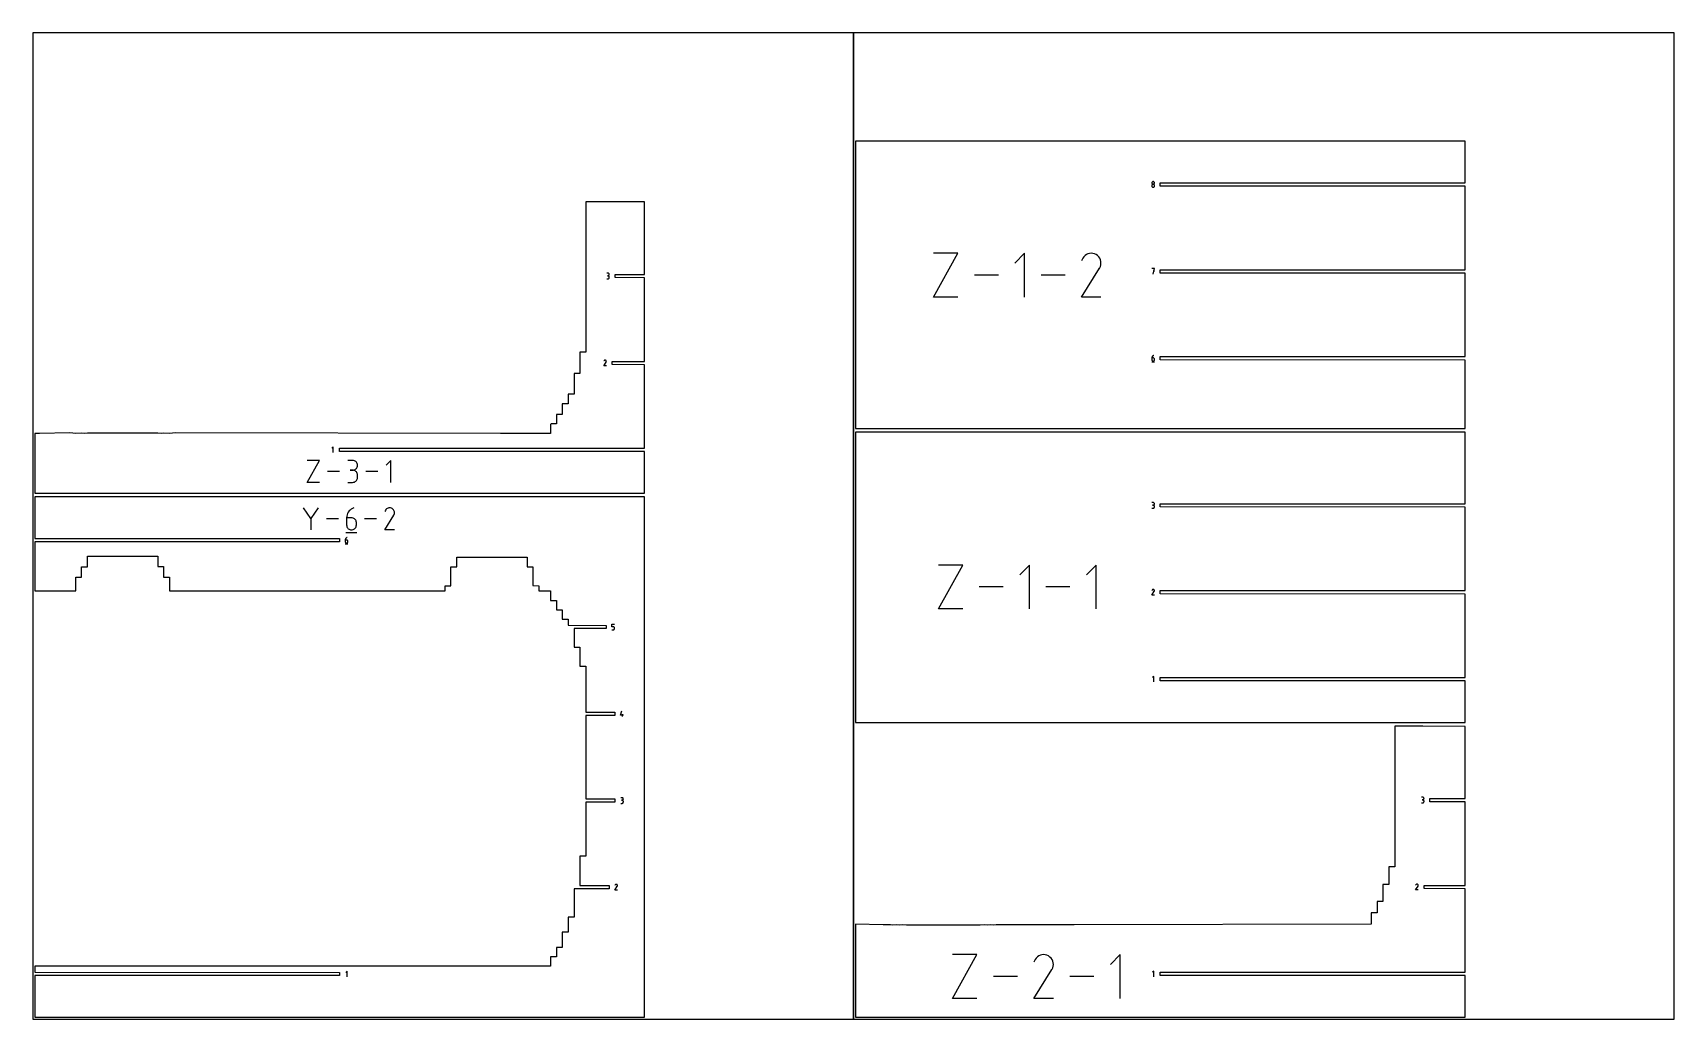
# Model space of a CAD drawing. Extents: x 0 to 7700, y 0 to 841.
# Drawn here: x 3500 to 4900, y 0 to 841 of the extents above; entities that cross this region are included whole.
import ezdxf

# ---------------------------------------------------------------- set-up
doc = ezdxf.new("R2010")
doc.units = 0
doc.header["$MEASUREMENT"] = 0
for name, color, linetype in [('annotation', 7, 'Continuous'), ('boundary', 7, 'Continuous'), ('frame', 7, 'Continuous')]:
    doc.layers.add(name, color=color, linetype=linetype)

msp = doc.modelspace()

# ---------------------------------------------------------------- linework, layer by layer
at = {"layer": 'annotation', "color": 1}
for p, q in [((4455.2, 714), (4455, 713.9)), ((4455.4, 714.1), (4455.2, 714)), ((4455.6, 714.1), (4455.4, 714.1)), ((4455.8, 714.1), (4455.6, 714.1)), ((4455.6, 714.1), (4455.6, 714.1)), ((4456, 714), (4455.8, 714.1)), ((4456.1, 713.9), (4456, 714)), ((4454.6, 713.4), (4454.5, 713.2)), ((4454.5, 713.2), (4454.5, 713)), ((4454.5, 713), (4454.5, 713)), ((4454.5, 713), (4454.5, 712.8)), ((4454.5, 712.8), (4454.6, 712.7)), ((4454.6, 711.3), (4454.5, 711.1)), ((4454.5, 711.1), (4454.5, 710.9)), ((4454.5, 710.9), (4454.5, 710.4)), ((4454.5, 710.4), (4454.5, 710.4)), ((4454.5, 710.4), (4454.5, 710.2)), ((4454.5, 710.2), (4454.6, 710)), ((4454.7, 713.6), (4454.6, 713.4)), ((4454.6, 712.7), (4454.7, 712.5)), ((4454.7, 711.4), (4454.6, 711.3)), ((4454.6, 710), (4454.7, 709.8)), ((4454.8, 713.7), (4454.7, 713.6)), ((4454.7, 712.5), (4454.8, 712.3)), ((4454.8, 711.6), (4454.7, 711.4)), ((4454.7, 709.8), (4454.8, 709.7)), ((4454.9, 713.8), (4454.8, 713.7)), ((4454.8, 712.3), (4454.9, 712.2)), ((4454.9, 711.7), (4454.8, 711.6)), ((4454.8, 709.7), (4454.9, 709.6)), ((4455, 713.9), (4454.9, 713.8)), ((4454.9, 712.2), (4455, 712.1)), ((4455, 711.8), (4454.9, 711.7)), ((4454.9, 709.6), (4455, 709.4)), ((4455, 712.1), (4455.2, 712)), ((4455.2, 711.9), (4455, 711.8)), ((4455, 709.4), (4455.2, 709.4)), ((4455.2, 712), (4455.4, 712)), ((4455.4, 711.9), (4455.2, 711.9)), ((4455.2, 709.4), (4455.4, 709.3)), ((4455.6, 712), (4455.4, 711.9)), ((4455.4, 712), (4455.6, 712)), ((4455.4, 709.3), (4455.6, 709.3)), ((4455.8, 711.9), (4455.6, 712)), ((4455.6, 712), (4455.6, 712)), ((4455.6, 712), (4455.6, 712)), ((4455.6, 712), (4455.8, 712)), ((4455.6, 709.3), (4455.6, 709.3)), ((4455.6, 709.3), (4455.8, 709.3)), ((4455.8, 712), (4456, 712)), ((4456, 711.9), (4455.8, 711.9)), ((4455.8, 709.3), (4456, 709.4)), ((4456, 712), (4456.1, 712.1)), ((4456.1, 711.8), (4456, 711.9)), ((4456, 709.4), (4456.1, 709.4)), ((4456.3, 713.8), (4456.1, 713.9)), ((4456.1, 712.1), (4456.3, 712.2)), ((4456.3, 711.7), (4456.1, 711.8)), ((4456.1, 709.4), (4456.3, 709.6)), ((4456.4, 713.7), (4456.3, 713.8)), ((4456.3, 712.2), (4456.4, 712.3)), ((4456.4, 711.6), (4456.3, 711.7)), ((4456.3, 709.6), (4456.4, 709.7)), ((4456.5, 713.6), (4456.4, 713.7)), ((4456.4, 712.3), (4456.5, 712.5)), ((4456.5, 711.4), (4456.4, 711.6)), ((4456.4, 709.7), (4456.5, 709.8)), ((4456.6, 713.4), (4456.5, 713.6)), ((4456.5, 712.5), (4456.6, 712.7)), ((4456.6, 711.3), (4456.5, 711.4)), ((4456.5, 709.8), (4456.6, 710)), ((4456.6, 713.2), (4456.6, 713.4)), ((4456.7, 713), (4456.6, 713.2)), ((4456.6, 712.8), (4456.7, 713)), ((4456.6, 712.7), (4456.6, 712.8)), ((4456.6, 711.1), (4456.6, 711.3)), ((4456.7, 710.9), (4456.6, 711.1)), ((4456.6, 710.2), (4456.7, 710.4)), ((4456.6, 710), (4456.6, 710.2)), ((4456.7, 713), (4456.7, 713)), ((4456.7, 710.4), (4456.7, 710.9)), ((4456.7, 710.9), (4456.7, 710.9)), ((4268.3, 615.5), (4289.1, 653)), ((4289.1, 653), (4268.3, 653)), ((4345.9, 653), (4337.6, 644.7)), ((4345.9, 615.5), (4345.9, 653)), ((4395.6, 648.8), (4394.5, 646.7)), ((4396.5, 650.1), (4395.6, 648.8)), ((4397.5, 651.1), (4396.5, 650.1)), ((4398.7, 651.9), (4397.5, 651.1)), ((4400, 652.5), (4398.7, 651.9)), ((4401.4, 652.9), (4400, 652.5)), ((4402.8, 653), (4401.4, 652.9)), ((4404.2, 652.9), (4402.8, 653)), ((4405.6, 652.5), (4404.2, 652.9)), ((4407, 651.9), (4405.6, 652.5)), ((4408.2, 651), (4407, 651.9)), ((4407, 651.9), (4407, 651.9)), ((4409.2, 650), (4408.2, 651)), ((4410, 648.8), (4409.2, 650)), ((4410.6, 647.5), (4410, 648.8)), ((4411, 646.1), (4410.6, 647.5)), ((4411.1, 644.7), (4411, 646.1)), ((4411, 643.3), (4411.1, 644.7)), ((3990.6, 636), (3989.5, 636)), ((3989.5, 631.3), (3990.6, 631.3)), ((3990.6, 633.9), (3990.1, 633.9)), ((3990.1, 633.9), (3990.6, 633.9)), ((3990.8, 636), (3990.6, 636)), ((3990.8, 633.9), (3990.6, 633.9)), ((3990.6, 633.9), (3990.6, 633.9)), ((3990.6, 633.9), (3990.8, 633.9)), ((3990.6, 631.3), (3990.6, 631.3)), ((3990.6, 631.3), (3990.8, 631.3)), ((3991, 636), (3990.8, 636)), ((3990.8, 633.9), (3991, 634)), ((3991, 633.8), (3990.8, 633.9)), ((3990.8, 631.3), (3991, 631.3)), ((3991.1, 635.9), (3991, 636)), ((3991, 634), (3991.1, 634.1)), ((3991.1, 633.8), (3991, 633.8)), ((3991, 631.3), (3991.1, 631.4)), ((3991.3, 635.8), (3991.1, 635.9)), ((3991.1, 634.1), (3991.3, 634.2)), ((3991.3, 633.7), (3991.1, 633.8)), ((3991.1, 631.4), (3991.3, 631.5)), ((3991.4, 635.7), (3991.3, 635.8)), ((3991.3, 634.2), (3991.4, 634.3)), ((3991.4, 633.5), (3991.3, 633.7)), ((3991.3, 631.5), (3991.4, 631.6)), ((3991.5, 635.5), (3991.4, 635.7)), ((3991.4, 634.3), (3991.5, 634.4)), ((3991.5, 633.4), (3991.4, 633.5)), ((3991.4, 631.6), (3991.5, 631.8)), ((3991.6, 635.4), (3991.5, 635.5)), ((3991.5, 634.4), (3991.6, 634.6)), ((3991.6, 633.2), (3991.5, 633.4)), ((3991.5, 631.8), (3991.6, 631.9)), ((3991.6, 635.2), (3991.6, 635.4)), ((3991.7, 635), (3991.6, 635.2)), ((3991.6, 634.8), (3991.7, 635)), ((3991.6, 634.6), (3991.6, 634.8)), ((3991.6, 633), (3991.6, 633.2)), ((3991.7, 632.8), (3991.6, 633)), ((3991.6, 632.1), (3991.7, 632.3)), ((3991.6, 631.9), (3991.6, 632.1)), ((3991.7, 635), (3991.7, 635)), ((3991.7, 632.3), (3991.7, 632.8)), ((3991.7, 632.8), (3991.7, 632.8)), ((4323.6, 634.3), (4303.1, 634.3)), ((4380.5, 634.3), (4360, 634.3)), ((4394.5, 615.5), (4409.9, 640.3)), ((4409.9, 640.3), (4409.9, 640.4)), ((4409.9, 640.4), (4409.9, 640.4)), ((4409.9, 640.4), (4410, 640.4)), ((4409.9, 640.3), (4409.9, 640.3)), ((4409.9, 640.3), (4409.9, 640.3)), ((4409.9, 640.3), (4409.9, 640.3)), ((4409.9, 640.3), (4409.9, 640.3)), ((4410, 640.5), (4410.6, 641.9)), ((4410, 640.4), (4410, 640.5)), ((4410, 640.5), (4410, 640.5)), ((4410, 640.5), (4410, 640.5)), ((4410, 640.4), (4410, 640.4)), ((4410.6, 641.9), (4411, 643.3)), ((4456.7, 640), (4454.5, 640)), ((4455.6, 635.2), (4456.7, 640)), ((4456.7, 637.9), (4455.6, 637.9)), ((4289.1, 615.5), (4268.3, 615.5)), ((4411.1, 615.5), (4394.5, 615.5)), ((3987.2, 561.4), (3987, 561.2)), ((3987, 557.2), (3989, 560.3)), ((3987.3, 561.6), (3987.2, 561.4)), ((3987.4, 561.7), (3987.3, 561.6)), ((3987.6, 561.8), (3987.4, 561.7)), ((3987.7, 561.9), (3987.6, 561.8)), ((3987.9, 561.9), (3987.7, 561.9)), ((3988.1, 562), (3987.9, 561.9)), ((3988.3, 561.9), (3988.1, 562)), ((3988.4, 561.9), (3988.3, 561.9)), ((3988.6, 561.8), (3988.4, 561.9)), ((3988.8, 561.7), (3988.6, 561.8)), ((3988.6, 561.8), (3988.6, 561.8)), ((3988.9, 561.6), (3988.8, 561.7)), ((3989, 561.4), (3988.9, 561.6)), ((3989.1, 561.3), (3989, 561.4)), ((3989, 560.4), (3989.1, 560.5)), ((3989, 560.3), (3989, 560.4)), ((3989, 560.4), (3989, 560.4)), ((3989, 560.4), (3989, 560.4)), ((3989, 560.4), (3989, 560.4)), ((3989, 560.4), (3989, 560.4)), ((3989, 560.3), (3989, 560.3)), ((3989, 560.3), (3989, 560.3)), ((3989, 560.3), (3989, 560.3)), ((3989, 560.3), (3989, 560.3)), ((3989, 560.3), (3989, 560.3)), ((3989, 560.3), (3989, 560.3)), ((3989.1, 561.1), (3989.1, 561.3)), ((3989.2, 560.9), (3989.1, 561.1)), ((3989.1, 560.7), (3989.2, 560.9)), ((3989.1, 560.5), (3989.1, 560.7)), ((4454.4, 560.5), (4456.8, 560.5)), ((4454.6, 564.4), (4454.5, 564.1)), ((4454.5, 564.1), (4454.5, 563.8)), ((4454.5, 563.8), (4454.5, 562.2)), ((4455.6, 563.8), (4454.5, 563.8)), ((4454.5, 562.2), (4454.5, 562.2)), ((4454.5, 562.2), (4454.5, 562)), ((4454.5, 562), (4454.6, 561.8)), ((4454.7, 564.7), (4454.6, 564.4)), ((4454.6, 561.8), (4454.7, 561.7)), ((4454.9, 565), (4454.7, 564.7)), ((4454.7, 561.7), (4454.8, 561.5)), ((4454.8, 561.5), (4454.9, 561.4)), ((4455.1, 565.2), (4454.9, 565)), ((4454.9, 561.4), (4455, 561.3)), ((4455, 561.3), (4455.2, 561.2)), ((4455.3, 565.5), (4455.1, 565.2)), ((4455.2, 561.2), (4455.4, 561.1)), ((4455.5, 565.7), (4455.3, 565.5)), ((4455.4, 561.1), (4455.6, 561.1)), ((4455.8, 565.8), (4455.5, 565.7)), ((4455.8, 563.8), (4455.6, 563.8)), ((4455.6, 561.1), (4455.6, 561.1)), ((4455.6, 561.1), (4455.8, 561.1)), ((4456.1, 565.9), (4455.8, 565.8)), ((4456, 563.7), (4455.8, 563.8)), ((4455.8, 561.1), (4456, 561.2)), ((4456.1, 563.6), (4456, 563.7)), ((4456, 561.2), (4456.1, 561.3)), ((4456.1, 565.9), (4456.1, 565.9)), ((4456.3, 563.5), (4456.1, 563.6)), ((4456.1, 561.3), (4456.3, 561.4)), ((4456.4, 563.4), (4456.3, 563.5)), ((4456.3, 561.4), (4456.4, 561.5)), ((4456.5, 563.3), (4456.4, 563.4)), ((4456.4, 561.5), (4456.5, 561.7)), ((4456.6, 563.1), (4456.5, 563.3)), ((4456.5, 561.7), (4456.6, 561.8)), ((4456.6, 562.9), (4456.6, 563.1)), ((4456.7, 562.7), (4456.6, 562.9)), ((4456.6, 562), (4456.7, 562.2)), ((4456.6, 561.8), (4456.6, 562)), ((4456.7, 562.2), (4456.7, 562.7)), ((4456.7, 562.7), (4456.7, 562.7)), ((3989.2, 557.2), (3987, 557.2)), ((3734, 457.7), (3744.4, 476.4)), ((3744.4, 476.4), (3734, 476.4)), ((3756.1, 487.9), (3755.1, 486.8)), ((3756.1, 483.1), (3756.1, 487.9)), ((3772.8, 476.4), (3768.7, 476.4)), ((3773.6, 476.4), (3772.8, 476.4)), ((3774.3, 476.2), (3773.6, 476.4)), ((3774.9, 475.9), (3774.3, 476.2)), ((3805.4, 476.4), (3801.3, 472.3)), ((3805.4, 457.7), (3805.4, 476.4)), ((3761.7, 467.1), (3751.4, 467.1)), ((3772.8, 468.1), (3770.7, 468.1)), ((3770.7, 468.1), (3772.8, 468.1)), ((3772.8, 468.1), (3773.6, 468.2)), ((3773.6, 468), (3772.8, 468.1)), ((3772.8, 468.1), (3772.8, 468.1)), ((3773.6, 468.2), (3774.3, 468.4)), ((3774.3, 467.9), (3773.6, 468)), ((3774.3, 468.4), (3774.9, 468.7)), ((3774.9, 467.5), (3774.3, 467.9)), ((3775.5, 475.4), (3774.9, 475.9)), ((3774.9, 468.7), (3775.5, 469.1)), ((3775.5, 467.1), (3774.9, 467.5)), ((3776, 474.9), (3775.5, 475.4)), ((3775.5, 469.1), (3776, 469.6)), ((3776, 466.6), (3775.5, 467.1)), ((3776.4, 474.4), (3776, 474.9)), ((3776, 469.6), (3776.4, 470.2)), ((3776.4, 466.1), (3776, 466.6)), ((3776.7, 473.7), (3776.4, 474.4)), ((3776.4, 470.2), (3776.7, 470.8)), ((3776.7, 465.4), (3776.4, 466.1)), ((3776.9, 473), (3776.7, 473.7)), ((3776.7, 470.8), (3776.9, 471.5)), ((3776.9, 464.7), (3776.7, 465.4)), ((3777, 472.3), (3776.9, 473)), ((3776.9, 471.5), (3777, 472.3)), ((3777, 464), (3776.9, 464.7)), ((3777, 472.3), (3777, 472.3)), ((3777, 461.9), (3777, 464)), ((3777, 464), (3777, 464)), ((3794.2, 467.1), (3784, 467.1)), ((3744.4, 457.7), (3734, 457.7)), ((3768.7, 457.7), (3772.8, 457.7)), ((3772.8, 457.7), (3773.6, 457.8)), ((3772.8, 457.7), (3772.8, 457.7)), ((3773.6, 457.8), (3774.3, 458)), ((3774.3, 458), (3774.9, 458.3)), ((3774.9, 458.3), (3775.5, 458.7)), ((3775.5, 458.7), (3776, 459.2)), ((3776, 459.2), (3776.4, 459.8)), ((3776.4, 459.8), (3776.7, 460.4)), ((3776.7, 460.4), (3776.9, 461.1)), ((3776.9, 461.1), (3777, 461.9)), ((3737.1, 426.9), (3730.9, 435.9)), ((3743.4, 435.9), (3737.1, 426.9)), ((3770.6, 434.1), (3769.8, 433.3)), ((3771.6, 434.9), (3770.6, 434.1)), ((3772.7, 435.5), (3771.6, 434.9)), ((3773.9, 435.9), (3772.7, 435.5)), ((3773.9, 435.9), (3773.9, 435.9)), ((3801.2, 434.5), (3800.8, 433.8)), ((3801.7, 435), (3801.2, 434.5)), ((3802.3, 435.4), (3801.7, 435)), ((3803, 435.7), (3802.3, 435.4)), ((3803.7, 435.9), (3803, 435.7)), ((3804.4, 435.9), (3803.7, 435.9)), ((3805.1, 435.9), (3804.4, 435.9)), ((3805.8, 435.7), (3805.1, 435.9)), ((3806.5, 435.4), (3805.8, 435.7)), ((3807.1, 434.9), (3806.5, 435.4)), ((3806.5, 435.4), (3806.5, 435.4)), ((3807.6, 434.4), (3807.1, 434.9)), ((3808, 433.8), (3807.6, 434.4)), ((4455.6, 440.5), (4454.5, 440.5)), ((4454.5, 435.7), (4455.6, 435.7)), ((4455.6, 438.3), (4455.1, 438.3)), ((4455.1, 438.3), (4455.6, 438.3)), ((4455.8, 440.5), (4455.6, 440.5)), ((4455.6, 438.3), (4455.8, 438.4)), ((4455.8, 438.3), (4455.6, 438.3)), ((4455.6, 438.3), (4455.6, 438.3)), ((4455.6, 435.7), (4455.6, 435.7)), ((4455.6, 435.7), (4455.8, 435.7)), ((4456, 440.4), (4455.8, 440.5)), ((4455.8, 438.4), (4456, 438.4)), ((4456, 438.3), (4455.8, 438.3)), ((4455.8, 435.7), (4456, 435.7)), ((4456.1, 440.3), (4456, 440.4)), ((4456, 438.4), (4456.1, 438.5)), ((4456.1, 438.2), (4456, 438.3)), ((4456, 435.7), (4456.1, 435.8)), ((4456.3, 440.2), (4456.1, 440.3)), ((4456.1, 438.5), (4456.3, 438.6)), ((4456.3, 438.1), (4456.1, 438.2)), ((4456.1, 435.8), (4456.3, 435.9)), ((4456.4, 440.1), (4456.3, 440.2)), ((4456.3, 438.6), (4456.4, 438.7)), ((4456.4, 438), (4456.3, 438.1)), ((4456.3, 435.9), (4456.4, 436.1)), ((4456.5, 439.9), (4456.4, 440.1)), ((4456.4, 438.7), (4456.5, 438.9)), ((4456.5, 437.8), (4456.4, 438)), ((4456.4, 436.1), (4456.5, 436.2)), ((4456.6, 439.8), (4456.5, 439.9)), ((4456.5, 438.9), (4456.6, 439)), ((4456.6, 437.7), (4456.5, 437.8)), ((4456.5, 436.2), (4456.6, 436.4)), ((4456.6, 439.6), (4456.6, 439.8)), ((4456.7, 439.4), (4456.6, 439.6)), ((4456.6, 439.2), (4456.7, 439.4)), ((4456.6, 439), (4456.6, 439.2)), ((4456.6, 437.5), (4456.6, 437.7)), ((4456.7, 437.3), (4456.6, 437.5)), ((4456.6, 436.6), (4456.7, 436.7)), ((4456.6, 436.4), (4456.6, 436.6)), ((4456.7, 439.4), (4456.7, 439.4)), ((4456.7, 436.7), (4456.7, 437.3)), ((4456.7, 437.3), (4456.7, 437.3)), ((3737.1, 427.6), (3737.1, 417.2)), ((3760.6, 426.6), (3750.4, 426.6)), ((3767.7, 428.9), (3767.6, 427.6)), ((3767.6, 427.6), (3767.6, 421.4)), ((3771.8, 427.6), (3767.6, 427.6)), ((3767.6, 421.4), (3767.6, 421.4)), ((3767.6, 421.4), (3767.7, 420.6)), ((3768, 430.1), (3767.7, 428.9)), ((3767.7, 420.6), (3767.9, 419.9)), ((3768.4, 431.2), (3768, 430.1)), ((3769, 432.3), (3768.4, 431.2)), ((3769.8, 433.3), (3769, 432.3)), ((3772.5, 427.5), (3771.8, 427.6)), ((3773.2, 427.3), (3772.5, 427.5)), ((3773.9, 427), (3773.2, 427.3)), ((3774.5, 426.6), (3773.9, 427)), ((3775, 426.1), (3774.5, 426.6)), ((3775.4, 425.5), (3775, 426.1)), ((3775.7, 424.9), (3775.4, 425.5)), ((3775.9, 424.2), (3775.7, 424.9)), ((3775.7, 419.9), (3775.9, 420.6)), ((3776, 423.4), (3775.9, 424.2)), ((3775.9, 420.6), (3776, 421.4)), ((3776, 421.4), (3776, 423.4)), ((3776, 423.4), (3776, 423.4)), ((3793.2, 426.6), (3783, 426.6)), ((3800.8, 433.8), (3800.2, 432.8)), ((3800.2, 417.2), (3807.9, 429.6)), ((3807.9, 429.6), (3807.9, 429.6)), ((3807.9, 429.6), (3807.9, 429.6)), ((3807.9, 429.6), (3807.9, 429.6)), ((3807.9, 429.6), (3807.9, 429.6)), ((3807.9, 429.6), (3808, 429.6)), ((3808.3, 433.2), (3808, 433.8)), ((3808, 429.7), (3808.3, 430.4)), ((3808, 429.6), (3808, 429.7)), ((3808, 429.7), (3808, 429.7)), ((3808, 429.7), (3808, 429.7)), ((3808, 429.7), (3808, 429.7)), ((3808, 429.6), (3808, 429.6)), ((3808, 429.6), (3808, 429.6)), ((3808.5, 432.5), (3808.3, 433.2)), ((3808.3, 430.4), (3808.5, 431.1)), ((3808.6, 431.8), (3808.5, 432.5)), ((3808.5, 431.1), (3808.6, 431.8)), ((3766.6, 409.2), (3766.5, 408.9)), ((3766.5, 408.9), (3766.5, 408.5)), ((3766.5, 408.5), (3766.5, 406.9)), ((3767.6, 408.5), (3766.5, 408.5)), ((3766.5, 406.9), (3766.5, 406.9)), ((3766.5, 406.9), (3766.5, 406.8)), ((3766.5, 406.8), (3766.6, 406.6)), ((3766.7, 409.5), (3766.6, 409.2)), ((3766.6, 406.6), (3766.7, 406.4)), ((3766.9, 409.7), (3766.7, 409.5)), ((3766.7, 406.4), (3766.8, 406.3)), ((3766.8, 406.3), (3766.9, 406.1)), ((3767.1, 410), (3766.9, 409.7)), ((3766.9, 406.1), (3767, 406)), ((3767, 406), (3767.2, 405.9)), ((3767.1, 414.9), (3776.5, 414.9)), ((3767.3, 410.2), (3767.1, 410)), ((3767.5, 410.4), (3767.3, 410.2)), ((3767.8, 410.6), (3767.5, 410.4)), ((3767.8, 408.5), (3767.6, 408.5)), ((3768.1, 410.7), (3767.8, 410.6)), ((3768, 408.5), (3767.8, 408.5)), ((3767.9, 419.9), (3768.2, 419.3)), ((3768.1, 408.4), (3768, 408.5)), ((3768, 405.9), (3768.1, 406)), ((3768.1, 410.7), (3768.1, 410.7)), ((3768.3, 408.3), (3768.1, 408.4)), ((3768.1, 406), (3768.3, 406.1)), ((3768.2, 419.3), (3768.6, 418.7)), ((3768.4, 408.2), (3768.3, 408.3)), ((3768.3, 406.1), (3768.4, 406.3)), ((3768.5, 408), (3768.4, 408.2)), ((3768.4, 406.3), (3768.5, 406.4)), ((3768.6, 407.9), (3768.5, 408)), ((3768.5, 406.4), (3768.6, 406.6)), ((3768.6, 418.7), (3769.1, 418.2)), ((3768.6, 407.7), (3768.6, 407.9)), ((3768.7, 407.5), (3768.6, 407.7)), ((3768.6, 406.8), (3768.7, 406.9)), ((3768.6, 406.6), (3768.6, 406.8)), ((3768.7, 406.9), (3768.7, 407.5)), ((3768.7, 407.5), (3768.7, 407.5)), ((3769.1, 418.2), (3769.7, 417.8)), ((3769.7, 417.8), (3770.3, 417.5)), ((3770.3, 417.5), (3771.1, 417.3)), ((3771.1, 417.3), (3771.8, 417.2)), ((3771.8, 417.2), (3772.5, 417.3)), ((3771.8, 417.2), (3771.8, 417.2)), ((3772.5, 417.3), (3773.2, 417.5)), ((3773.2, 417.5), (3773.9, 417.8)), ((3773.9, 417.8), (3774.5, 418.2)), ((3774.5, 418.2), (3775, 418.7)), ((3775, 418.7), (3775.4, 419.3)), ((3775.4, 419.3), (3775.7, 419.9)), ((3808.5, 417.2), (3800.2, 417.2)), ((3766.4, 405.3), (3768.8, 405.3)), ((3767.2, 405.9), (3767.4, 405.9)), ((3767.4, 405.9), (3767.6, 405.9)), ((3767.6, 405.9), (3767.6, 405.9)), ((3767.6, 405.9), (3767.8, 405.9)), ((3767.8, 405.9), (3768, 405.9)), ((4272.4, 349.8), (4293.2, 387.2)), ((4293.2, 387.2), (4272.4, 387.2)), ((4350.1, 387.2), (4341.8, 378.9)), ((4350.1, 349.8), (4350.1, 387.2)), ((4407, 387.2), (4398.6, 378.9)), ((4407, 349.8), (4407, 387.2)), ((4327.7, 368.5), (4307.3, 368.5)), ((4384.6, 368.5), (4364.1, 368.5)), ((4454.7, 365.9), (4454.5, 365.6)), ((4454.5, 361.6), (4456.5, 364.8)), ((4454.8, 366), (4454.7, 365.9)), ((4454.9, 366.1), (4454.8, 366)), ((4455.1, 366.3), (4454.9, 366.1)), ((4455.2, 366.3), (4455.1, 366.3)), ((4455.4, 366.4), (4455.2, 366.3)), ((4455.6, 366.4), (4455.4, 366.4)), ((4455.8, 366.4), (4455.6, 366.4)), ((4455.9, 366.3), (4455.8, 366.4)), ((4456.1, 366.3), (4455.9, 366.3)), ((4456.3, 366.1), (4456.1, 366.3)), ((4456.1, 366.3), (4456.1, 366.3)), ((4456.4, 366), (4456.3, 366.1)), ((4456.5, 365.9), (4456.4, 366)), ((4456.6, 365.7), (4456.5, 365.9)), ((4456.5, 364.8), (4456.6, 365)), ((4456.5, 364.8), (4456.5, 364.8)), ((4456.5, 364.8), (4456.5, 364.8)), ((4456.5, 364.8), (4456.5, 364.8)), ((4456.5, 364.8), (4456.5, 364.8)), ((4456.5, 364.8), (4456.5, 364.8)), ((4456.5, 364.8), (4456.5, 364.8)), ((4456.5, 364.8), (4456.5, 364.8)), ((4456.5, 364.8), (4456.5, 364.8)), ((4456.5, 364.8), (4456.5, 364.8)), ((4456.5, 364.8), (4456.5, 364.8)), ((4456.5, 364.8), (4456.5, 364.8)), ((4456.6, 365.5), (4456.6, 365.7)), ((4456.7, 365.3), (4456.6, 365.5)), ((4456.6, 365.1), (4456.7, 365.3)), ((4456.6, 365), (4456.6, 365.1)), ((4456.7, 361.6), (4454.5, 361.6)), ((3994, 334.6), (3994, 336.7)), ((3994, 336.7), (3996.2, 336.7)), ((4293.2, 349.8), (4272.4, 349.8)), ((3995.1, 334.6), (3994, 334.6)), ((3994, 331.9), (3995.1, 331.9)), ((3995.3, 334.6), (3995.1, 334.6)), ((3995.1, 331.9), (3995.3, 332)), ((3995.1, 331.9), (3995.1, 331.9)), ((3995.5, 334.5), (3995.3, 334.6)), ((3995.3, 332), (3995.5, 332)), ((3995.6, 334.5), (3995.5, 334.5)), ((3995.5, 332), (3995.6, 332.1)), ((3995.8, 334.3), (3995.6, 334.5)), ((3995.6, 332.1), (3995.8, 332.2)), ((3995.9, 334.2), (3995.8, 334.3)), ((3995.8, 332.2), (3995.9, 332.3)), ((3996, 334.1), (3995.9, 334.2)), ((3995.9, 332.3), (3996, 332.5)), ((3996.1, 333.9), (3996, 334.1)), ((3996, 332.5), (3996.1, 332.6)), ((3996.1, 333.7), (3996.1, 333.9)), ((3996.2, 333.5), (3996.1, 333.7)), ((3996.1, 332.8), (3996.2, 333)), ((3996.1, 332.6), (3996.1, 332.8)), ((3996.2, 333), (3996.2, 333.5)), ((3996.2, 333.5), (3996.2, 333.5)), ((4456.1, 292.3), (4455.1, 291.2)), ((4456.1, 287.5), (4456.1, 292.3)), ((4001.3, 259.1), (4002.3, 262.8)), ((4003.9, 259.1), (4001.3, 259.1)), ((4003.1, 258), (4003.1, 260.1)), ((4002.6, 188.8), (4001.5, 188.8)), ((4001.5, 184), (4002.6, 184)), ((4002.6, 186.7), (4002.1, 186.7)), ((4002.1, 186.7), (4002.6, 186.7)), ((4002.8, 188.8), (4002.6, 188.8)), ((4002.8, 186.7), (4002.6, 186.7)), ((4002.6, 186.7), (4002.6, 186.7)), ((4002.6, 186.7), (4002.8, 186.7)), ((4002.6, 184), (4002.8, 184.1)), ((4002.6, 184), (4002.6, 184)), ((4003, 188.8), (4002.8, 188.8)), ((4002.8, 186.7), (4003, 186.8)), ((4003, 186.6), (4002.8, 186.7)), ((4002.8, 184.1), (4003, 184.1)), ((4003.1, 188.7), (4003, 188.8)), ((4003, 186.8), (4003.1, 186.9)), ((4003.1, 186.6), (4003, 186.6)), ((4003, 184.1), (4003.1, 184.2)), ((4003.3, 188.6), (4003.1, 188.7)), ((4003.1, 186.9), (4003.3, 187)), ((4003.3, 186.5), (4003.1, 186.6)), ((4003.1, 184.2), (4003.3, 184.3)), ((4003.4, 188.5), (4003.3, 188.6)), ((4003.3, 187), (4003.4, 187.1)), ((4003.4, 186.3), (4003.3, 186.5)), ((4003.3, 184.3), (4003.4, 184.4)), ((4003.5, 188.3), (4003.4, 188.5)), ((4003.4, 187.1), (4003.5, 187.2)), ((4003.5, 186.2), (4003.4, 186.3)), ((4003.4, 184.4), (4003.5, 184.6)), ((4003.6, 188.1), (4003.5, 188.3)), ((4003.5, 187.2), (4003.6, 187.4)), ((4003.6, 186), (4003.5, 186.2)), ((4003.5, 184.6), (4003.6, 184.7)), ((4003.6, 188), (4003.6, 188.1)), ((4003.7, 187.8), (4003.6, 188)), ((4003.6, 187.6), (4003.7, 187.8)), ((4003.6, 187.4), (4003.6, 187.6)), ((4003.6, 185.8), (4003.6, 186)), ((4003.7, 185.6), (4003.6, 185.8)), ((4003.6, 184.9), (4003.7, 185.1)), ((4003.6, 184.7), (4003.6, 184.9)), ((4003.7, 187.8), (4003.7, 187.8)), ((4003.7, 185.1), (4003.7, 185.6)), ((4003.7, 185.6), (4003.7, 185.6)), ((4685.6, 189.2), (4684.5, 189.2)), ((4684.5, 184.4), (4685.6, 184.4)), ((4685.6, 187.1), (4685.1, 187.1)), ((4685.1, 187.1), (4685.6, 187.1)), ((4685.8, 189.2), (4685.6, 189.2)), ((4685.8, 187.1), (4685.6, 187.1)), ((4685.6, 187.1), (4685.6, 187.1)), ((4685.6, 187.1), (4685.8, 187.1)), ((4685.6, 184.4), (4685.6, 184.4)), ((4685.6, 184.4), (4685.8, 184.4)), ((4686, 189.1), (4685.8, 189.2)), ((4686, 187), (4685.8, 187.1)), ((4685.8, 187.1), (4686, 187.1)), ((4685.8, 184.4), (4686, 184.5)), ((4686.1, 189.1), (4686, 189.1)), ((4686, 187.1), (4686.1, 187.2)), ((4686.1, 186.9), (4686, 187)), ((4686, 184.5), (4686.1, 184.6)), ((4686.3, 189), (4686.1, 189.1)), ((4686.1, 187.2), (4686.3, 187.3)), ((4686.3, 186.8), (4686.1, 186.9)), ((4686.1, 184.6), (4686.3, 184.7)), ((4686.4, 188.8), (4686.3, 189)), ((4686.3, 187.3), (4686.4, 187.5)), ((4686.4, 186.7), (4686.3, 186.8)), ((4686.3, 184.7), (4686.4, 184.8)), ((4686.5, 188.7), (4686.4, 188.8)), ((4686.4, 187.5), (4686.5, 187.6)), ((4686.5, 186.5), (4686.4, 186.7)), ((4686.4, 184.8), (4686.5, 184.9)), ((4686.6, 188.5), (4686.5, 188.7)), ((4686.5, 187.6), (4686.6, 187.8)), ((4686.6, 186.4), (4686.5, 186.5)), ((4686.5, 184.9), (4686.6, 185.1)), ((4686.6, 188.3), (4686.6, 188.5)), ((4686.7, 188.1), (4686.6, 188.3)), ((4686.6, 187.9), (4686.7, 188.1)), ((4686.6, 187.8), (4686.6, 187.9)), ((4686.6, 186.2), (4686.6, 186.4)), ((4686.7, 186), (4686.6, 186.2)), ((4686.6, 185.3), (4686.7, 185.5)), ((4686.6, 185.1), (4686.6, 185.3)), ((4686.7, 188.1), (4686.7, 188.1)), ((4686.7, 185.5), (4686.7, 186)), ((4686.7, 186), (4686.7, 186)), ((3996.7, 114.4), (3996.5, 114.1)), ((3996.5, 110.1), (3998.5, 113.3)), ((3996.8, 114.5), (3996.7, 114.4)), ((3996.9, 114.7), (3996.8, 114.5)), ((3997.1, 114.8), (3996.9, 114.7)), ((3997.2, 114.8), (3997.1, 114.8)), ((3997.4, 114.9), (3997.2, 114.8)), ((3997.6, 114.9), (3997.4, 114.9)), ((3997.8, 114.9), (3997.6, 114.9)), ((3997.9, 114.8), (3997.8, 114.9)), ((3998.1, 114.8), (3997.9, 114.8)), ((3998.3, 114.7), (3998.1, 114.8)), ((3998.1, 114.8), (3998.1, 114.8)), ((3998.4, 114.5), (3998.3, 114.7)), ((3998.5, 114.4), (3998.4, 114.5)), ((3998.6, 114.2), (3998.5, 114.4)), ((3998.5, 113.3), (3998.6, 113.5)), ((3998.5, 113.3), (3998.5, 113.3)), ((3998.5, 113.3), (3998.5, 113.3)), ((3998.5, 113.3), (3998.5, 113.3)), ((3998.5, 113.3), (3998.5, 113.3)), ((3998.5, 113.3), (3998.5, 113.3)), ((3998.5, 113.3), (3998.5, 113.3)), ((3998.5, 113.3), (3998.5, 113.3)), ((3998.5, 113.3), (3998.5, 113.3)), ((3998.5, 113.3), (3998.5, 113.3)), ((3998.5, 113.3), (3998.5, 113.3)), ((3998.5, 113.3), (3998.5, 113.3)), ((3998.6, 114), (3998.6, 114.2)), ((3998.7, 113.8), (3998.6, 114)), ((3998.6, 113.7), (3998.7, 113.8)), ((3998.6, 113.5), (3998.6, 113.7)), ((4679.7, 114.6), (4679.5, 114.3)), ((4679.5, 110.3), (4681.5, 113.5)), ((4679.8, 114.7), (4679.7, 114.6)), ((4679.9, 114.9), (4679.8, 114.7)), ((4680.1, 115), (4679.9, 114.9)), ((4680.2, 115.1), (4680.1, 115)), ((4680.4, 115.1), (4680.2, 115.1)), ((4680.6, 115.1), (4680.4, 115.1)), ((4680.8, 115.1), (4680.6, 115.1)), ((4680.9, 115.1), (4680.8, 115.1)), ((4681.1, 115), (4680.9, 115.1)), ((4681.3, 114.9), (4681.1, 115)), ((4681.1, 115), (4681.1, 115)), ((4681.4, 114.7), (4681.3, 114.9)), ((4681.5, 114.6), (4681.4, 114.7)), ((4681.6, 114.4), (4681.5, 114.6)), ((4681.5, 113.5), (4681.6, 113.7)), ((4681.5, 113.5), (4681.5, 113.5)), ((4681.5, 113.5), (4681.5, 113.5)), ((4681.5, 113.5), (4681.5, 113.5)), ((4681.5, 113.5), (4681.5, 113.5)), ((4681.5, 113.5), (4681.5, 113.5)), ((4681.5, 113.5), (4681.5, 113.5)), ((4681.5, 113.5), (4681.5, 113.5)), ((4681.5, 113.5), (4681.5, 113.5)), ((4681.5, 113.5), (4681.5, 113.5)), ((4681.5, 113.5), (4681.5, 113.5)), ((4681.5, 113.5), (4681.5, 113.5)), ((4681.6, 114.2), (4681.6, 114.4)), ((4681.7, 114.1), (4681.6, 114.2)), ((4681.6, 113.9), (4681.7, 114.1)), ((4681.6, 113.7), (4681.6, 113.9)), ((3998.7, 110.1), (3996.5, 110.1)), ((4681.7, 110.3), (4679.5, 110.3)), ((4284.5, 17.5), (4305.3, 55)), ((4305.3, 55), (4284.5, 55)), ((4355, 50.8), (4353.9, 48.7)), ((4353.9, 17.5), (4369.2, 42.3)), ((4355.8, 52), (4355, 50.8)), ((4356.9, 53.1), (4355.8, 52)), ((4358.1, 53.9), (4356.9, 53.1)), ((4359.4, 54.5), (4358.1, 53.9)), ((4360.7, 54.8), (4359.4, 54.5)), ((4362.1, 55), (4360.7, 54.8)), ((4363.6, 54.9), (4362.1, 55)), ((4365, 54.5), (4363.6, 54.9)), ((4366.4, 53.9), (4365, 54.5)), ((4367.6, 53), (4366.4, 53.9)), ((4366.4, 53.9), (4366.4, 53.9)), ((4368.6, 52), (4367.6, 53)), ((4369.4, 50.8), (4368.6, 52)), ((4369.2, 42.3), (4369.2, 42.3)), ((4369.2, 42.3), (4369.3, 42.3)), ((4369.3, 42.4), (4369.4, 42.5)), ((4369.3, 42.3), (4369.3, 42.4)), ((4369.3, 42.4), (4369.3, 42.4)), ((4369.3, 42.4), (4369.3, 42.4)), ((4369.3, 42.4), (4369.3, 42.4)), ((4369.3, 42.3), (4369.3, 42.3)), ((4369.3, 42.3), (4369.3, 42.3)), ((4370, 49.5), (4369.4, 50.8)), ((4369.4, 42.5), (4370, 43.9)), ((4369.4, 42.5), (4369.4, 42.5)), ((4369.4, 42.5), (4369.4, 42.5)), ((4370.4, 48.1), (4370, 49.5)), ((4370, 43.9), (4370.4, 45.3)), ((4370.5, 46.7), (4370.4, 48.1)), ((4370.4, 45.3), (4370.5, 46.7)), ((4427.4, 55), (4419.1, 46.6)), ((4427.4, 17.5), (4427.4, 55)), ((3768.1, 41), (3767.1, 39.9)), ((3768.1, 36.2), (3768.1, 41)), ((4339.8, 36.3), (4319.4, 36.3)), ((4405, 36.3), (4384.5, 36.3)), ((4456.1, 41), (4455.1, 40)), ((4456.1, 36.2), (4456.1, 41)), ((4305.3, 17.5), (4284.5, 17.5)), ((4370.5, 17.5), (4353.9, 17.5))]:
    msp.add_line(p, q, dxfattribs=at)
at = {"layer": 'boundary', "color": 5}
for p, q in [((4244.9, 748.7), (4201.6, 748.7)), ((4201.6, 748.7), (4201.6, 741)), ((4721.6, 748.7), (4244.9, 748.7)), ((4721.6, 728.3), (4721.6, 748.7)), ((4201.6, 741), (4201.6, 739.6)), ((4201.6, 739.6), (4201.6, 736)), ((4201.6, 736), (4201.6, 728.6)), ((4201.6, 728.6), (4201.6, 715.1)), ((4721.6, 713.1), (4721.6, 728.3)), ((4201.6, 715.1), (4201.6, 691.5)), ((4461.7, 710.3), (4461.7, 713.1)), ((4461.7, 713.1), (4721.6, 713.1)), ((4721.6, 710.2), (4461.7, 710.3)), ((4721.6, 639), (4721.6, 710.2)), ((3982.1, 697), (3971.6, 697)), ((3971.6, 697), (3971.6, 678.2)), ((4021.6, 696.9), (3982.1, 697)), ((4021.6, 635), (4021.6, 696.9)), ((4201.6, 691.5), (4201.6, 653.6)), ((3971.6, 678.2), (3971.6, 633.5)), ((4201.6, 653.6), (4201.6, 602.2)), ((3971.6, 633.5), (3971.6, 627.7)), ((3996.7, 632.3), (3996.7, 635)), ((3996.7, 635), (4021.6, 635)), ((4021.6, 632.1), (3996.7, 632.3)), ((4021.6, 575.5), (4021.6, 632.1)), ((4461.7, 636.2), (4461.7, 639)), ((4461.7, 639), (4721.6, 639)), ((4721.6, 636.1), (4461.7, 636.2)), ((4721.6, 564.9), (4721.6, 636.1)), ((3971.6, 627.7), (3971.6, 614.2)), ((3971.6, 614.2), (3971.6, 609)), ((3971.6, 609), (3971.6, 596.6)), ((4201.6, 602.2), (4201.6, 565.6)), ((3971.6, 596.6), (3971.6, 592.4)), ((3971.6, 592.4), (3971.6, 581.7)), ((3971.6, 581.7), (3971.6, 579.1)), ((3971.6, 579.1), (3971.6, 570.3)), ((4021.6, 560.9), (4021.6, 575.5)), ((3970.4, 568.6), (3966.6, 568.6)), ((3966.6, 568.6), (3966.6, 557.3)), ((3971.6, 568.6), (3970.4, 568.6)), ((3971.6, 570.3), (3971.6, 569.8)), ((3971.6, 569.8), (3971.6, 568.6)), ((3994.2, 558.2), (3994.2, 560.9)), ((3994.2, 560.9), (4021.6, 560.9)), ((4201.6, 565.6), (4201.6, 503.5)), ((4461.7, 562.2), (4461.7, 564.9)), ((4461.7, 564.9), (4721.6, 564.9)), ((4721.6, 562), (4461.7, 562.2)), ((4721.6, 503.5), (4721.6, 562)), ((3964.6, 550.6), (3961.6, 550.6)), ((3961.6, 550.6), (3961.6, 536.3)), ((3966.6, 550.6), (3964.6, 550.6)), ((3966.6, 557.3), (3966.6, 550.6)), ((4021.6, 558), (3994.2, 558.2)), ((4021.6, 486.8), (4021.6, 558)), ((3960.8, 532.8), (3956.6, 532.8)), ((3956.6, 532.8), (3956.6, 531.3)), ((3961.6, 532.8), (3960.8, 532.8)), ((3961.6, 536.3), (3961.6, 532.8)), ((3955.1, 524.6), (3951.6, 524.6)), ((3951.6, 524.6), (3951.6, 517.9)), ((3956.6, 524.6), (3955.1, 524.6)), ((3956.6, 531.3), (3956.6, 524.6)), ((3942, 507.6), (3941.6, 507)), ((3941.6, 507), (3941.6, 499.4)), ((3946.6, 507.6), (3942, 507.6)), ((3947.2, 515.7), (3946.6, 515.7)), ((3946.6, 515.7), (3946.6, 514.8)), ((3946.6, 514.8), (3946.6, 507.6)), ((3951.6, 515.7), (3947.2, 515.7)), ((3951.6, 517.9), (3951.6, 515.7)), ((3505.6, 499.3), (3501.6, 499.4)), ((3501.6, 499.4), (3501.6, 498.6)), ((3501.6, 498.6), (3501.6, 490.9)), ((3501.6, 490.9), (3501.6, 448.4)), ((3531.6, 500), (3505.6, 499.3)), ((3536.6, 499.3), (3531.6, 500)), ((3541.6, 499.6), (3536.6, 499.3)), ((3543.8, 499.4), (3541.6, 499.6)), ((3546.6, 499.6), (3543.8, 499.4)), ((3569.4, 499.6), (3546.6, 499.6)), ((3606.6, 499.6), (3569.4, 499.6)), ((3609.5, 499.4), (3606.6, 499.6)), ((3611.6, 499.6), (3609.5, 499.4)), ((3616.6, 499.3), (3611.6, 499.6)), ((3621.6, 500), (3616.6, 499.3)), ((3898.9, 499.3), (3621.6, 500)), ((3941.6, 499.4), (3898.9, 499.3)), ((4201.6, 503.5), (4575.9, 503.5)), ((4575.9, 500.4), (4201.6, 500.4)), ((4201.6, 500.4), (4201.6, 440.3)), ((4575.9, 503.5), (4653.5, 503.5)), ((4653.5, 500.4), (4575.9, 500.4)), ((4653.5, 503.5), (4667.7, 503.5)), ((4721.6, 500.4), (4653.5, 500.4)), ((4667.7, 503.5), (4678.1, 503.5)), ((4678.1, 503.5), (4688.4, 503.5)), ((4688.4, 503.5), (4695.6, 503.5)), ((4695.6, 503.5), (4703.3, 503.5)), ((4703.3, 503.5), (4708.1, 503.5)), ((4708.1, 503.5), (4715.4, 503.5)), ((4715.4, 503.5), (4721.6, 503.5)), ((4721.6, 463.4), (4721.6, 500.4)), ((3761.7, 484.1), (3761.7, 486.8)), ((3761.7, 486.8), (4021.6, 486.8)), ((4021.6, 483.9), (3761.7, 484.1)), ((4021.6, 448.4), (4021.6, 483.9)), ((4721.6, 439.5), (4721.6, 463.4)), ((3501.6, 448.4), (3804.9, 448.4)), ((3804.9, 448.4), (4021.6, 448.4)), ((3894.4, 445.3), (3501.6, 445.3)), ((3501.6, 445.3), (3501.6, 409.8)), ((4021.6, 445.3), (3894.4, 445.3)), ((4021.6, 336.7), (4021.6, 445.3)), ((4201.6, 440.3), (4201.6, 403.3)), ((4461.7, 436.7), (4461.7, 439.5)), ((4461.7, 439.5), (4721.6, 439.5)), ((4721.6, 436.6), (4461.7, 436.7)), ((4721.6, 365.4), (4721.6, 436.6)), ((3501.6, 409.8), (3761.5, 409.7)), ((3761.5, 406.9), (3501.6, 406.9)), ((3501.6, 406.9), (3501.6, 379.3)), ((3761.5, 409.7), (3761.5, 406.9)), ((3546.6, 388.9), (3546.6, 394.7)), ((3546.6, 394.7), (3581.8, 394.7)), ((3581.8, 394.7), (3606.6, 394.7)), ((3606.6, 394.7), (3606.6, 391.3)), ((3861.6, 388.9), (3861.6, 393.8)), ((3861.6, 393.8), (3891.9, 393.8)), ((3891.9, 393.8), (3921.6, 393.8)), ((3921.6, 393.8), (3921.6, 388.9)), ((4201.6, 403.3), (4201.6, 351.1)), ((3501.6, 379.3), (3501.6, 365.1)), ((3541.6, 383.9), (3541.6, 385.6)), ((3541.6, 385.6), (3545.7, 385.6)), ((3541.6, 377), (3541.6, 383.9)), ((3545.7, 385.6), (3546.6, 385.6)), ((3546.6, 385.6), (3546.6, 388.9)), ((3606.6, 391.3), (3606.6, 386)), ((3606.6, 386), (3610, 386)), ((3610, 386), (3611.6, 386)), ((3611.6, 386), (3611.6, 379.7)), ((3611.6, 379.7), (3611.6, 376.9)), ((3856.6, 369.6), (3856.6, 385.7)), ((3856.6, 385.7), (3859.9, 385.7)), ((3859.9, 385.7), (3861.6, 385.7)), ((3861.6, 385.7), (3861.6, 388.9)), ((3921.6, 388.9), (3921.6, 385.7)), ((3921.6, 385.7), (3924.9, 385.7)), ((3924.9, 385.7), (3926.6, 385.7)), ((3926.6, 385.7), (3926.6, 369.7)), ((3501.6, 365.1), (3526.9, 365.1)), ((3526.9, 365.1), (3533.1, 365.1)), ((3533.1, 365.1), (3536.6, 365.1)), ((3536.6, 373.2), (3536.6, 377)), ((3536.6, 377), (3540.7, 377)), ((3536.6, 367.5), (3536.6, 373.2)), ((3536.6, 365.1), (3536.6, 367.5)), ((3540.7, 377), (3541.6, 377)), ((3611.6, 376.9), (3615.6, 376.9)), ((3615.6, 376.9), (3616.6, 376.9)), ((3616.6, 376.9), (3616.6, 372.9)), ((3616.6, 372.9), (3616.6, 365.1)), ((3616.6, 365.1), (3620.2, 365.1)), ((3620.2, 365.1), (3682.9, 365.1)), ((3682.9, 365.1), (3851.6, 365.1)), ((3851.6, 369.5), (3856.6, 369.6)), ((3851.6, 367.1), (3851.6, 369.5)), ((3851.6, 366), (3851.6, 367.1)), ((3851.6, 365.1), (3851.6, 366)), ((3926.6, 369.7), (3931.6, 369.6)), ((3931.6, 369.6), (3931.6, 367.1)), ((3931.6, 367.1), (3931.6, 366)), ((3931.6, 366), (3931.6, 365.3)), ((3931.6, 365.3), (3938.6, 365.1)), ((3938.6, 365.1), (3941.6, 365.1)), ((3941.6, 365.1), (3941.6, 358.4)), ((4461.7, 362.6), (4461.7, 365.4)), ((4461.7, 365.4), (4721.6, 365.4)), ((3941.6, 358.4), (3941.6, 357.1)), ((3941.6, 357.1), (3942.4, 357.1)), ((3942.4, 357.1), (3946.6, 357.1)), ((3946.6, 357.1), (3946.6, 350.3)), ((3946.6, 350.3), (3946.6, 349.1)), ((4201.6, 351.1), (4201.6, 312.4)), ((4721.6, 362.5), (4461.7, 362.6)), ((4721.6, 291.3), (4721.6, 362.5)), ((3946.6, 349.1), (3947.4, 349.1)), ((3947.4, 349.1), (3951.6, 349.1)), ((3951.6, 349.1), (3951.6, 342.2)), ((3951.6, 342.2), (3951.6, 341.1)), ((3951.6, 341.1), (3952.3, 341.1)), ((3952.3, 341.1), (3956.6, 341.1)), ((3956.6, 341.1), (3956.6, 335.9)), ((4021.6, 1.6), (4021.6, 336.7)), ((3956.6, 335.9), (3989, 335.7)), ((3989, 333), (3961.6, 333)), ((3961.6, 333), (3961.6, 318.7)), ((3989, 335.7), (3989, 333)), ((3961.6, 318.7), (3961.6, 317.1)), ((3961.6, 317.1), (3962.1, 317.1)), ((3962.1, 317.1), (3966.6, 317.1)), ((3966.6, 317.1), (3966.6, 302.2)), ((4201.6, 312.4), (4201.6, 288.3)), ((3966.6, 302.2), (3966.6, 301.1)), ((3966.6, 301.1), (3971.6, 301.1)), ((3971.6, 301.1), (3971.6, 261.9)), ((4201.6, 288.3), (4201.6, 274.4)), ((4461.7, 288.5), (4461.7, 291.3)), ((4461.7, 291.3), (4721.6, 291.3)), ((4721.6, 288.4), (4461.7, 288.5)), ((4721.6, 278.3), (4721.6, 288.4)), ((4201.6, 274.4), (4201.6, 266.7)), ((4201.6, 266.7), (4201.6, 262.9)), ((4721.6, 252.9), (4721.6, 278.3)), ((3971.6, 261.9), (3996.5, 261.8)), ((3996.5, 259), (3971.6, 259)), ((3971.6, 259), (3971.6, 188)), ((3996.5, 261.8), (3996.5, 259)), ((4201.6, 262.9), (4201.6, 261.4)), ((4201.6, 261.4), (4201.6, 252.9)), ((4201.6, 252.9), (4678.3, 252.9)), ((4678.3, 252.9), (4721.6, 252.9)), ((4666.5, 249.7), (4661.6, 249.7)), ((4661.6, 249.7), (4661.6, 185.8)), ((4667, 249.7), (4666.5, 249.7)), ((4685.7, 249.7), (4667, 249.7)), ((4721.6, 249.6), (4685.7, 249.7)), ((4721.6, 188.2), (4721.6, 249.6)), ((3971.6, 188), (3996.5, 187.8)), ((3996.5, 185.1), (3971.6, 185.1)), ((3971.6, 185.1), (3971.6, 150.8)), ((3996.5, 187.8), (3996.5, 185.1)), ((4661.6, 185.8), (4661.6, 184.4)), ((4661.6, 184.4), (4661.6, 183.5)), ((4661.6, 183.5), (4661.6, 158.1)), ((4691.7, 185.4), (4691.7, 188.2)), ((4691.7, 188.2), (4721.6, 188.2)), ((4721.6, 185.3), (4691.7, 185.4)), ((4721.6, 114.1), (4721.6, 185.3)), ((4661.6, 158.1), (4661.6, 135.3)), ((3971.6, 150.8), (3971.6, 139.1)), ((3971.6, 139.1), (3966.6, 139.1)), ((3966.6, 139.1), (3966.6, 137.2)), ((3966.6, 137.2), (3966.6, 114)), ((4661.6, 129.9), (4656.6, 129.9)), ((4656.6, 129.9), (4656.6, 120.6)), ((4661.6, 135.3), (4661.6, 131.6)), ((4661.6, 131.6), (4661.6, 129.9)), ((3966.6, 114), (3991.5, 113.9)), ((3991.5, 113.9), (3991.5, 111.1)), ((4654.3, 114.8), (4651.6, 114.8)), ((4651.6, 114.8), (4651.6, 104.2)), ((4656.6, 114.8), (4654.3, 114.8)), ((4656.6, 120.6), (4656.6, 114.8)), ((4686.7, 111.3), (4686.7, 114.1)), ((4686.7, 114.1), (4721.6, 114.1)), ((3991.5, 111.1), (3961.6, 111.1)), ((3961.6, 111.1), (3961.6, 111)), ((3961.6, 111), (3961.6, 110.3)), ((3961.6, 110.3), (3961.6, 87.1)), ((4650.6, 100.4), (4646.6, 100.4)), ((4646.6, 100.4), (4646.6, 94.1)), ((4651.6, 100.4), (4650.6, 100.4)), ((4651.6, 104.2), (4651.6, 100.4)), ((4721.6, 111.2), (4686.7, 111.3)), ((4721.6, 77.8), (4721.6, 111.2)), ((3960.9, 87.1), (3956.6, 87.1)), ((3956.6, 87.1), (3956.6, 85.3)), ((3956.6, 85.3), (3956.6, 74.1)), ((3961.6, 87.1), (3960.9, 87.1)), ((4644.6, 90.7), (4641.6, 90.7)), ((4641.6, 90.7), (4641.6, 85.9)), ((4641.6, 85.9), (4641.6, 80.9)), ((4646.6, 90.7), (4644.6, 90.7)), ((4646.6, 94.1), (4646.6, 90.7)), ((3955.9, 74.1), (3951.6, 74.1)), ((3951.6, 74.1), (3951.6, 72.2)), ((3951.6, 72.2), (3951.6, 61.1)), ((3956.6, 74.1), (3955.9, 74.1)), ((4225.3, 80.3), (4201.6, 80.9)), ((4201.6, 80.9), (4201.6, 66.1)), ((4231.6, 80.4), (4225.3, 80.3)), ((4233.4, 80.1), (4231.6, 80.4)), ((4236.6, 80.4), (4233.4, 80.1)), ((4239, 80.2), (4236.6, 80.4)), ((4241.6, 80.4), (4239, 80.2)), ((4245.2, 80.1), (4241.6, 80.4)), ((4246.6, 80.2), (4245.2, 80.1)), ((4260.7, 80.2), (4246.6, 80.2)), ((4306.6, 80.2), (4260.7, 80.2)), ((4308, 80.2), (4306.6, 80.2)), ((4311.6, 80.4), (4308, 80.2)), ((4314.2, 80.2), (4311.6, 80.4)), ((4316.6, 80.4), (4314.2, 80.2)), ((4319.8, 80.1), (4316.6, 80.4)), ((4321.6, 80.4), (4319.8, 80.1)), ((4388.1, 80.3), (4321.6, 80.4)), ((4641.6, 80.9), (4388.1, 80.3)), ((4721.6, 40), (4721.6, 77.8)), ((3950.8, 61.1), (3946.6, 61.1)), ((3946.6, 61.1), (3946.6, 59.8)), ((3946.6, 59.8), (3946.6, 53.1)), ((3951.6, 61.1), (3950.8, 61.1)), ((4201.6, 66.1), (4201.6, 43.2)), ((3526.3, 45.1), (3501.6, 45.1)), ((3501.6, 45.1), (3501.6, 40.1)), ((3530.4, 45.1), (3526.3, 45.1)), ((3534.5, 45.1), (3530.4, 45.1)), ((3538.6, 45.1), (3534.5, 45.1)), ((3588, 45.1), (3538.6, 45.1)), ((3592.1, 45.1), (3588, 45.1)), ((3596.2, 45.1), (3592.1, 45.1)), ((3600.3, 45.1), (3596.2, 45.1)), ((3678.4, 45.1), (3600.3, 45.1)), ((3941.6, 45.1), (3678.4, 45.1)), ((3945.8, 53.1), (3941.6, 53.1)), ((3941.6, 53.1), (3941.6, 51.7)), ((3941.6, 51.7), (3941.6, 45.1)), ((3946.6, 53.1), (3945.8, 53.1)), ((4201.6, 43.2), (4201.6, 31.7)), ((3501.6, 40.1), (3761.5, 39.9)), ((3761.5, 37.2), (3501.6, 37.2)), ((3501.6, 37.2), (3501.6, 1.6)), ((3761.5, 39.9), (3761.5, 37.2)), ((4201.6, 31.7), (4201.6, 27.1)), ((4461.7, 37.3), (4461.7, 40)), ((4461.7, 40), (4721.6, 40)), ((4721.6, 37.1), (4461.7, 37.3)), ((4721.6, 1.6), (4721.6, 37.1)), ((4201.6, 27.1), (4201.6, 1.6)), ((3501.6, 1.6), (3628.8, 1.6)), ((3628.8, 1.6), (4021.6, 1.6)), ((4201.6, 1.6), (4591.6, 1.6)), ((4591.6, 1.6), (4721.6, 1.6))]:
    msp.add_line(p, q, dxfattribs=at)
at = {"layer": 'frame', "color": 5}
for p, q in [((4200, 841), (3500, 841)), ((3500, 841), (3500, 0)), ((4200, 0), (4200, 841)), ((4900, 841), (4200, 841)), ((4200, 841), (4200, 0)), ((4900, 0), (4900, 841)), ((3500, 0), (4200, 0)), ((4200, 0), (4900, 0))]:
    msp.add_line(p, q, dxfattribs=at)

doc.saveas('drawing.dxf')
